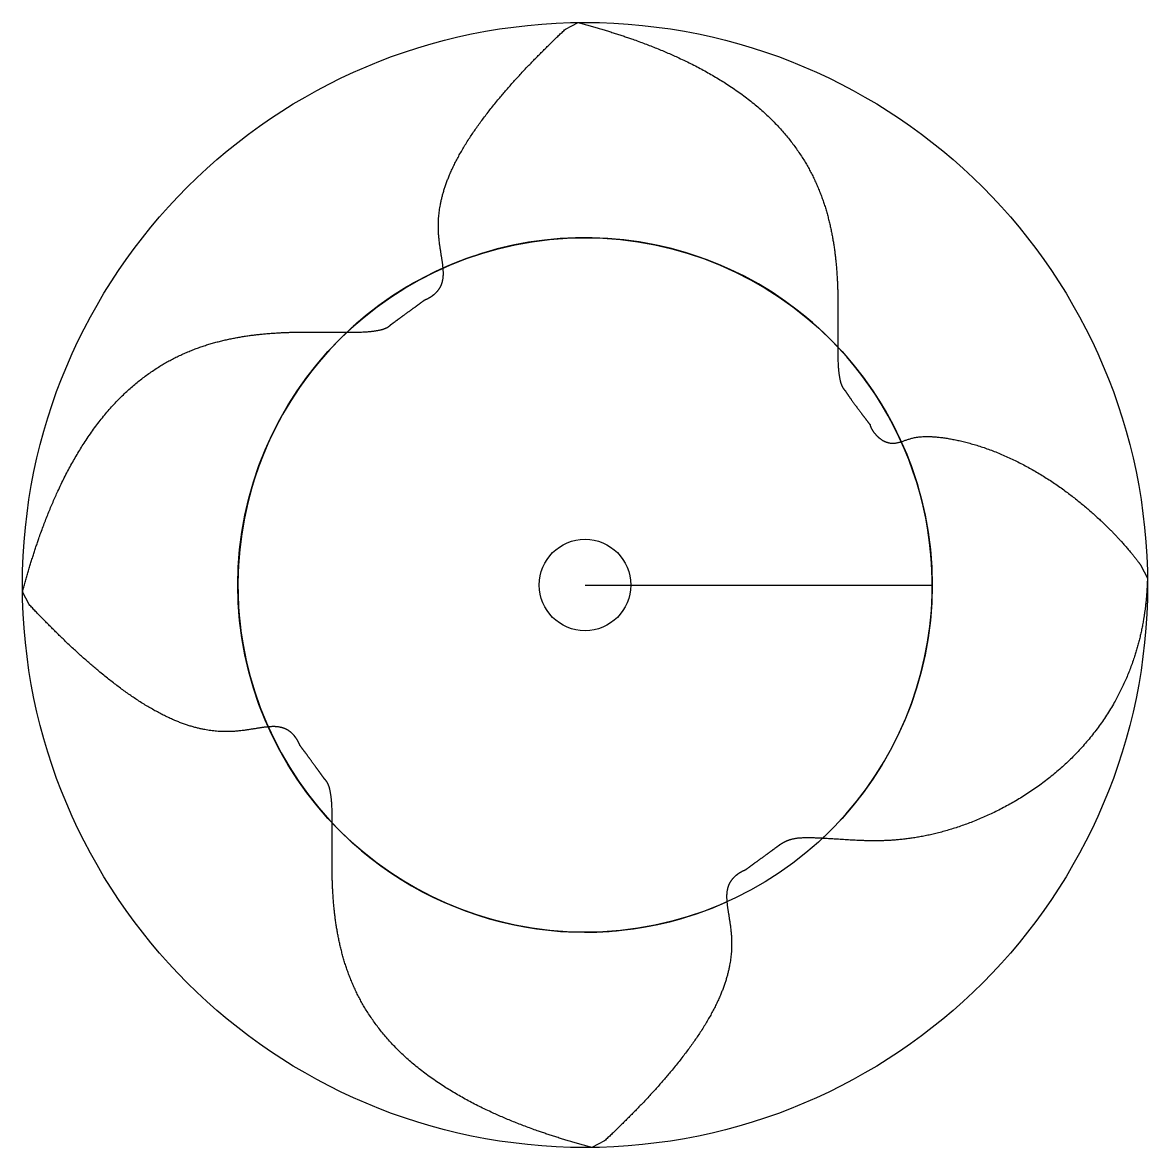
# Model space of a CAD drawing. Header units: millimetres. Extents: x -50 to 50, y -50 to 50.
import ezdxf

# ---------------------------------------------------------------- set-up
doc = ezdxf.new("R2010")
doc.units = ezdxf.units.MM
doc.layers.get('0').update_dxf_attribs({"linetype": 'CONTINUOUS'})

msp = doc.modelspace()

# ---------------------------------------------------------------- linework, layer by layer
for p, q in [((-1.75, 49.78), (-0.62, 50.36)), ((49.78, 1.75), (50.36, 0.62)), ((0, 0), (31.09, 0)), ((-49.78, -1.75), (-50.36, -0.62)), ((1.75, -49.78), (0.62, -50.36))]:
    msp.add_line(p, q)
for radius in [50.37, 31.09, 4.1]:
    msp.add_circle((0, 0), radius)
for centre, start, end in [((0, 0), 2.9053, 196.2024), ((0, 0), 92.9053, 286.2024), ((0.01, 0.01), -46.891, 294.2231)]:
    msp.add_arc(centre, 31.09, start, end)
for points in [[(-14.35, 25.53), (-14.15, 25.61), (-13.78, 25.8), (-13.31, 26.13), (-12.88, 26.65), (-12.64, 27.45), (-12.67, 28.4), (-12.86, 29.5), (-13.08, 30.78), (-13.19, 32.23), (-13.06, 33.86), (-12.6, 35.67), (-11.78, 37.65), (-10.57, 39.78), (-8.96, 42.06), (-6.97, 44.49), (-5.07, 46.54), (-3.47, 48.13), (-2.34, 49.22), (-1.75, 49.78)], [(-0.62, 50.36), (0.39, 50.1), (2.37, 49.53), (5.18, 48.62), (8.6, 47.24), (12.31, 45.26), (15.44, 43.02), (17.98, 40.53), (19.92, 37.8), (21.29, 34.88), (22.13, 31.84), (22.55, 28.79), (22.68, 25.86), (22.65, 23.2), (22.61, 20.93), (22.66, 19.17), (22.82, 18.2), (23.02, 17.72), (23.18, 17.52), (23.27, 17.44)], [(-17.44, 23.27), (-17.32, 23.36), (-17.07, 23.54), (-16.7, 23.81), (-16.21, 24.17), (-15.59, 24.62), (-15.09, 24.98), (-14.72, 25.26), (-14.48, 25.44), (-14.35, 25.53)], [(-50.36, -0.62), (-50.1, 0.39), (-49.53, 2.37), (-48.62, 5.18), (-47.24, 8.6), (-45.26, 12.31), (-43.02, 15.44), (-40.53, 17.98), (-37.8, 19.92), (-34.88, 21.29), (-31.84, 22.13), (-28.79, 22.55), (-25.86, 22.68), (-23.2, 22.65), (-20.93, 22.61), (-19.17, 22.66), (-18.2, 22.82), (-17.72, 23.02), (-17.52, 23.18), (-17.44, 23.27)], [(23.27, 17.44), (23.32, 17.36), (23.44, 17.18), (23.64, 16.89), (23.97, 16.42), (24.45, 15.77), (24.87, 15.22), (25.19, 14.79), (25.41, 14.5), (25.53, 14.35)], [(25.53, 14.35), (25.53, 14.28), (25.59, 14.07), (25.85, 13.62), (26.48, 12.89), (27.5, 12.54), (28.42, 12.85), (29.22, 13.18), (30.29, 13.37), (32.02, 13.26), (34.44, 12.79), (37.11, 11.87), (39.84, 10.55), (42.44, 8.91), (44.8, 7.08), (46.85, 5.19), (48.21, 3.74), (49.06, 2.71), (49.55, 2.07), (49.78, 1.75)], [(50.36, 0.62), (50.34, -0.27), (50.23, -2.04), (49.84, -4.59), (48.91, -7.79), (47.07, -11.42), (44.63, -14.64), (41.68, -17.39), (38.37, -19.61), (34.89, -21.26), (31.54, -22.33), (28.56, -22.86), (25.87, -22.97), (23.37, -22.83), (21, -22.64), (19.03, -22.59), (18.29, -22.79), (17.87, -23.01), (17.59, -23.18), (17.44, -23.27)], [(-25.53, -14.35), (-25.61, -14.15), (-25.8, -13.78), (-26.13, -13.31), (-26.65, -12.88), (-27.45, -12.64), (-28.4, -12.67), (-29.5, -12.86), (-30.78, -13.08), (-32.23, -13.19), (-33.86, -13.06), (-35.67, -12.6), (-37.65, -11.78), (-39.78, -10.57), (-42.06, -8.96), (-44.49, -6.97), (-46.54, -5.07), (-48.13, -3.47), (-49.22, -2.34), (-49.78, -1.75)], [(-23.27, -17.44), (-23.36, -17.32), (-23.54, -17.07), (-23.81, -16.7), (-24.17, -16.21), (-24.62, -15.59), (-24.98, -15.09), (-25.26, -14.72), (-25.44, -14.48), (-25.53, -14.35)], [(0.62, -50.36), (-0.39, -50.1), (-2.37, -49.53), (-5.18, -48.62), (-8.6, -47.24), (-12.31, -45.26), (-15.44, -43.02), (-17.98, -40.53), (-19.92, -37.8), (-21.29, -34.88), (-22.13, -31.84), (-22.55, -28.79), (-22.68, -25.86), (-22.65, -23.2), (-22.61, -20.93), (-22.66, -19.17), (-22.82, -18.2), (-23.02, -17.72), (-23.18, -17.52), (-23.27, -17.44)], [(17.44, -23.27), (17.32, -23.36), (17.07, -23.54), (16.7, -23.81), (16.21, -24.17), (15.59, -24.62), (15.09, -24.98), (14.72, -25.26), (14.48, -25.44), (14.35, -25.53)], [(14.35, -25.53), (14.15, -25.61), (13.78, -25.8), (13.31, -26.13), (12.88, -26.65), (12.64, -27.45), (12.67, -28.4), (12.86, -29.5), (13.08, -30.78), (13.19, -32.23), (13.06, -33.86), (12.6, -35.67), (11.78, -37.65), (10.57, -39.78), (8.96, -42.06), (6.97, -44.49), (5.07, -46.54), (3.47, -48.13), (2.34, -49.22), (1.75, -49.78)]]:
    msp.add_open_spline(points, degree=5)

doc.saveas('drawing.dxf')
